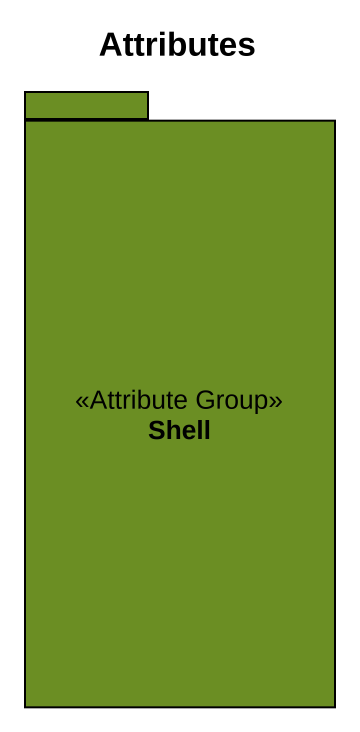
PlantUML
@startuml
title Attributes
package Shell <<Attribute Group>> #6B8E23 {
}
@enduml
